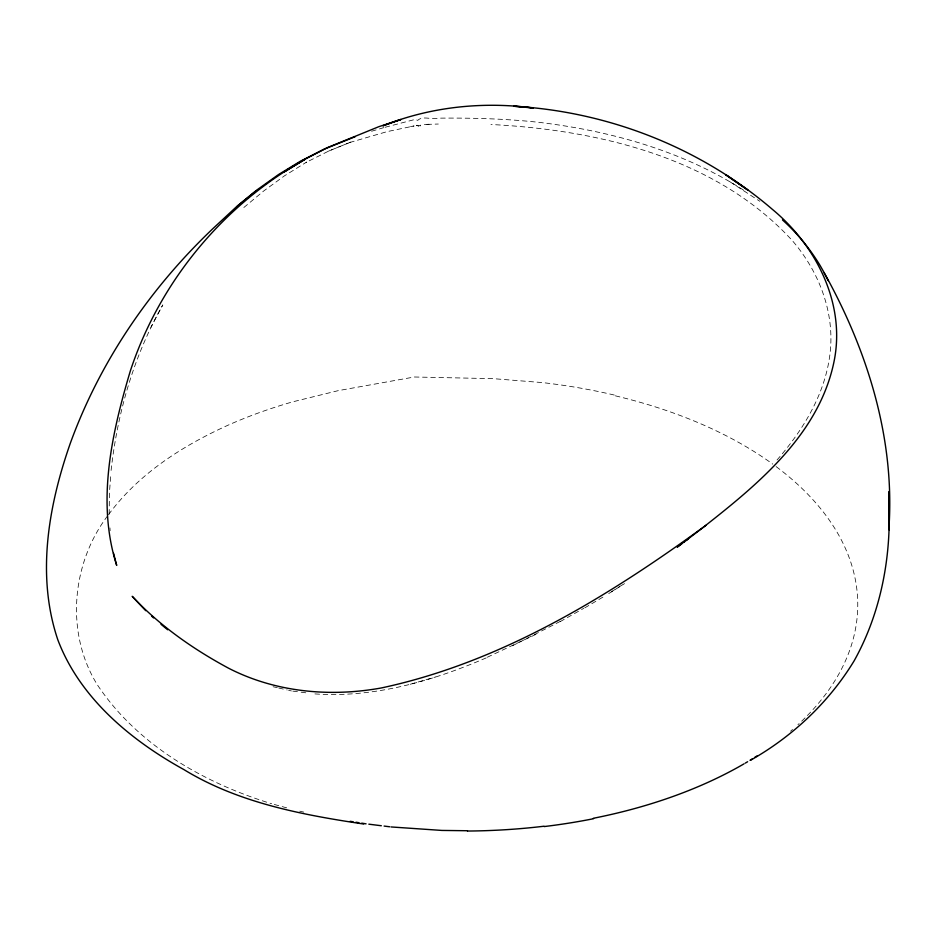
<?xml version="1.0" encoding="UTF-8"?>
<svg xmlns="http://www.w3.org/2000/svg" width="936" height="936" viewBox="0 0 936 936"><rect width="100%" height="100%" fill="white"/><g stroke="black" fill="none" stroke-linecap="round" stroke-linejoin="round"><path stroke-width="0.7" stroke-dasharray="4.68 3.51" d="M109.161 514.156L109.43 493.038L110.893 473.265M111.103 470.434C117.421 412.647 133.918 355.575 162.805 304.925L150.86 327.378M420.124 125.939L420.393 125.096M107.652 515.818C71.382 563.577 65.239 633.415 97.402 684.871C137.358 744.974 203.837 782.952 271.615 803.731M108.517 514.671C138.434 473.885 182.391 445.864 227.893 425.26A393.81 227.366 0 0 1 292.664 401.848L338.294 390.628L414.344 376.997L493.412 378.67L542.552 382.602A393.775 227.343 0 0 1 615.677 395.378M777.032 459.962C804.153 428.899 826.757 391.388 830.443 349.502C833.929 309.629 817.935 270.13 792.032 240.283C716.192 157.786 599.028 129.94 490.955 124.5M243.851 207.499L263.776 190.932L284.579 175.769L306.68 162.057L306.072 162.408L329.109 150.86L351.047 141.979L328.091 151.304L329.109 150.86M611.313 591.821L622.288 584.906M608.704 593.6L624.558 583.608M584.766 607.873L603.884 596.548M560.149 621.644L583.725 608.341M560.29 621.41L511.501 646.25M536.024 634.339L486.369 657.68M486.17 657.914C431.952 681.279 373.16 698.279 313.572 693.81M349.643 142.518L387.036 131.648L414.063 125.962L409.933 126.723M371.592 131.251L383.807 127.624M410.272 684.263L435.568 676.974M385.164 127.261L415.385 119.352L417.667 120.393C422.768 115.35 431.882 120.124 438.153 118.158C471.627 117.819 505.147 118.685 538.446 122.277C610.564 130.806 682.683 150.953 744.19 190.523M429.039 124.266L423.891 124.465L438.317 124.032M416.988 125.529L416.38 125.529L420.276 125.787M417.842 125.529L416.894 125.225L418.614 126.36M292.816 691.119L299.742 692.02M301.123 692.195L308.038 693.096M273.101 686.731L277.337 687.703M278.752 688.018L287.212 689.972M288.616 690.288L291.435 690.943M299.695 811.161L303.814 812.12M274.271 804.457L288.885 808.447M729.986 181.806L759.845 201.287M109.968 527.927L110.132 530.689M776.12 466.596A391.084 225.798 0 0 1 806.996 715.911M805.042 717.877A391.084 225.798 0 0 1 797.917 724.71M792.57 729.483A391.084 225.798 0 0 1 790.534 731.238M615.361 395.834A391.084 225.798 0 0 1 772.738 464.104"/><path stroke-width="1.4" d="M750.73 760.149C792.804 736.258 828.98 702.211 854.147 660.816C877.453 619.012 888.439 571.159 889.2 523.516C894.254 432.549 864.864 343.29 819.913 265.192C809.698 248.414 797.121 233.052 782.473 219.937M237.323 206.072L257.423 189.599L278.483 174.576L300.269 161.308L324.184 149.14L355.306 136.633M256.406 190.499L236.305 206.903L212.636 228.875C149.924 288.499 99.953 361.682 70.34 443.184C48.473 505.639 36.141 575.558 57.821 639.803C79.852 698.045 130.806 740.271 183.924 769.603C237.966 802.69 301.801 814.8 363.671 824.019M706.423 524.815C760.921 481.97 819.924 432.315 834.198 360.746C845.594 303.287 815.97 245.314 772.223 209.231L771.404 208.517C699.695 147.385 607.827 111.501 513.829 106.248L533.192 107.991C482.613 101.345 430.455 106.798 383 125.81L400.865 119.527L378.823 126.688L327.366 147.654L305.218 159.085L283.585 172.259L305.042 159.307C223.06 204.984 159.565 281.982 130.268 371.147C111.793 433.146 96.338 502 116.696 565.402L113.513 553.199M677.453 546.893L684.169 541.909M686.404 540.247L706.235 525.096C608.318 596.513 501.181 662.349 381.338 687.96C329.881 697.308 275.137 692.277 228.29 668.058C193.05 649.046 159.611 625.669 132.198 596.302L145.735 610.693M677.255 547.15L681.736 543.828M683.97 542.166L688.451 538.843M467.497 830.735L441.862 830.431L391.037 826.944M368.842 824.183L381.326 825.739M384.099 826.078L389.645 826.769M350.193 821.305L353.083 821.761M355.972 822.229L358.851 822.685M361.741 823.142L366.07 823.832M161.004 624.312L167.673 629.776M151.644 616.122L153.609 617.935M824.183 273.019L828.22 280.66M889.2 523.516L889.106 491.54L889.153 529.881M543.968 826.231A393.167 223.002 -0.5 0 1 467.497 831.039M593.576 818.707A391.295 222.019 -0.5 0 1 544.097 826.57M756.978 755.96A391.084 225.798 0 0 1 754.673 757.423M752.357 758.862A391.084 225.798 0 0 1 750.005 760.301M747.642 761.728A391.084 225.798 0 0 1 745.255 763.132M744.05 763.834A391.084 225.798 0 0 1 593.319 818.286M747.688 189.938L725.95 174.88L747.688 189.938"/></g></svg>
